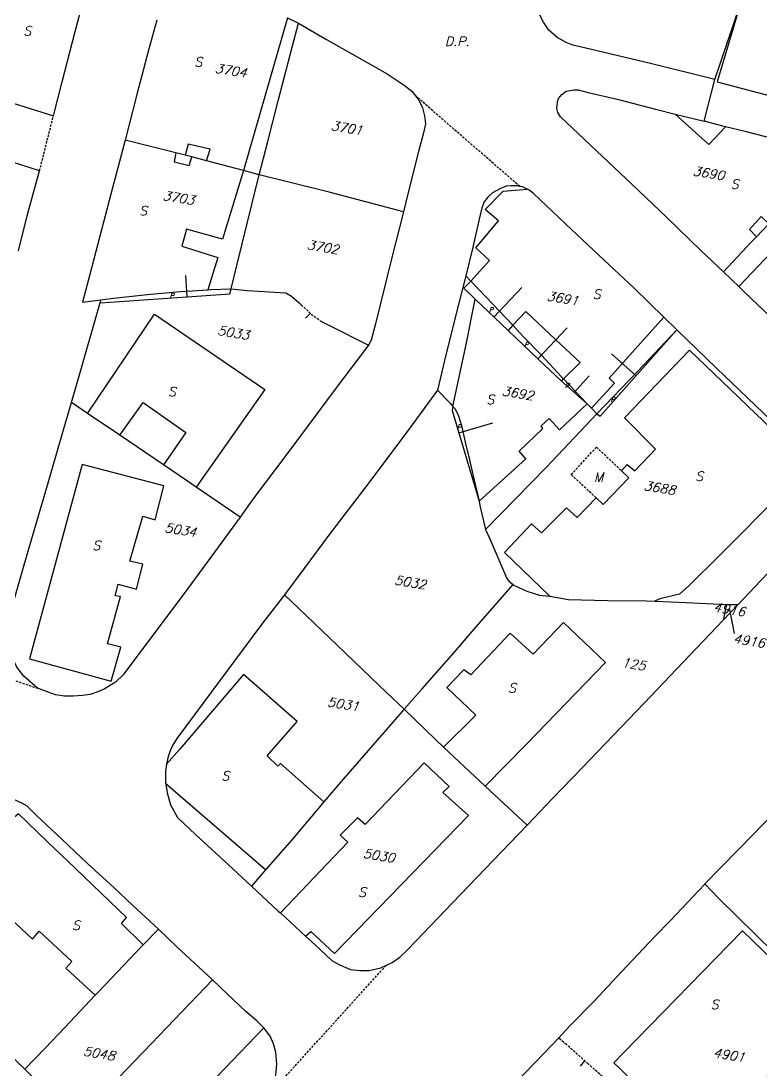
# Model space of a CAD drawing. Extents: x -334462 to -332769, y -29481 to -26664.
# Drawn here: x -333430.6 to -333351.2, y -28505.1 to -28392.5 of the extents above; entities that cross this region are included whole.
import ezdxf
from ezdxf.enums import TextEntityAlignment as Align

# ---------------------------------------------------------------- set-up
doc = ezdxf.new("R2010")
doc.units = 0
doc.header["$MEASUREMENT"] = 0
doc.linetypes.add('HIDDEN', pattern=[0.375, 0.25, -0.125])
for name, color, linetype in [('18', 7, 'CONTINUOUS'), ('20', 7, 'CONTINUOUS'), ('DP$DIVIDING$LINE', 7, 'CONTINUOUS'), ('EASEMENT$BOUNDA$', 7, 'CONTINUOUS'), ('ENC$$ST$$A$$TEXT', 7, 'CONTINUOUS'), ('ENCRO$$AREA$TEXT', 7, 'CONTINUOUS'), ('ENCROACHED$WALL', 7, 'CONTINUOUS'), ('OUTER$FRAME', 7, 'CONTINUOUS'), ('PARCEL$BOUNDARY', 7, 'CONTINUOUS'), ('PARCEL$NUMBER', 7, 'CONTINUOUS'), ('STRUC$$FOOTPRINT', 7, 'CONTINUOUS')]:
    doc.layers.add(name, color=color, linetype=linetype)
doc.styles.add('ITALICT', font='ITALICT', dxfattribs={"height": 0.2})

msp = doc.modelspace()

# ---------------------------------------------------------------- linework, layer by layer
at = {"layer": '18', "color": 1, "linetype": 'Continuous'}
msp.add_line((-333399.52, -28423.9), (-333400.03, -28424.45), dxfattribs=at)
at = {"layer": '18', "color": 2, "linetype": 'Continuous'}
msp.add_line((-333370.08, -28504.12), (-333370.57, -28504.68), dxfattribs=at)
at = {"layer": 'DP$DIVIDING$LINE', "color": 30, "linetype": 'HIDDEN'}
for p, q in [((-333377.05, -28410.29), (-333388.23, -28400.58)), ((-333428.58, -28408.61), (-333427.1, -28402.71)), ((-333447.88, -28457.83), (-333428.82, -28464.12)), ((-333404.66, -28508.53), (-333391.36, -28493.85))]:
    msp.add_line(p, q, dxfattribs=at)
at = {"layer": 'EASEMENT$BOUNDA$', "color": 3, "linetype": 'HIDDEN'}
msp.add_lwpolyline([(-333368.85, -28443.71), (-333371.52, -28441.23), (-333368.82, -28438.27), (-333366.13, -28440.8)], dxfattribs=at)
at = {"layer": 'ENC$$ST$$A$$TEXT', "color": 1, "linetype": 'Continuous'}
for p, q in [((-333379.82, -28424.32), (-333376.81, -28421.15)), ((-333371.19, -28432.4), (-333369.61, -28430.61)), ((-333383.59, -28436.75), (-333379.94, -28435.67))]:
    msp.add_line(p, q, dxfattribs=at)
at = {"layer": 'ENCRO$$AREA$TEXT', "color": 5, "linetype": 'Continuous'}
for p, q in [((-333412.73, -28422.14), (-333412.89, -28419.85)), ((-333375.09, -28428.8), (-333371.95, -28425.48)), ((-333364.55, -28430.61), (-333367.19, -28428.26))]:
    msp.add_line(p, q, dxfattribs=at)
at = {"layer": 'ENCROACHED$WALL', "color": 5, "linetype": 'Continuous'}
for points in [[(-333422.09, -28422.78), (-333412.73, -28422.14), (-333408.15, -28421.82), (-333408.02, -28421.28)], [(-333368.79, -28434.7), (-333368.43, -28434.96), (-333360.18, -28425.7)]]:
    msp.add_lwpolyline(points, dxfattribs=at)
at = {"layer": 'OUTER$FRAME', "color": 2, "linetype": 'Continuous'}
msp.add_line((-333354.55, -28455.68), (-333354.02, -28458.28), dxfattribs=at)
at = {"layer": 'PARCEL$BOUNDARY', "color": 7, "linetype": 'Continuous'}
for p, q in [((-333356.11, -28398.84), (-333353.42, -28390.92)), ((-333401.96, -28392.22), (-333400.79, -28392.78)), ((-333357.26, -28403.31), (-333356.11, -28398.84)), ((-333360.38, -28402.53), (-333357.26, -28403.31)), ((-333354.98, -28403.89), (-333357.26, -28403.31)), ((-333412.94, -28406.96), (-333413.96, -28406.7)), ((-333412.24, -28407.14), (-333412.94, -28406.96)), ((-333410.66, -28407.54), (-333412.24, -28407.14)), ((-333405, -28409.04), (-333406.68, -28408.6)), ((-333350.33, -28414.3), (-333351.65, -28415.7)), ((-333382.31, -28420.45), (-333382.84, -28419.9)), ((-333353.52, -28421.05), (-333355.19, -28419.46)), ((-333360.18, -28425.7), (-333361.59, -28424.32)), ((-333369.81, -28433.62), (-333372.35, -28430.94)), ((-333423.45, -28434.65), (-333425.15, -28433.5)), ((-333369.36, -28434.1), (-333369.81, -28433.62)), ((-333368.79, -28434.7), (-333369.36, -28434.1)), ((-333419.98, -28436.99), (-333423.45, -28434.65)), ((-333407.07, -28445.78), (-333411.76, -28442.55)), ((-333354.84, -28455.15), (-333355.21, -28456.84)), ((-333353.61, -28455.17), (-333355.21, -28456.84)), ((-333354.84, -28455.15), (-333353.61, -28455.17)), ((-333376.26, -28478.83), (-333380.77, -28474.65)), ((-333404.32, -28483.64), (-333405.83, -28485.37)), ((-333402.73, -28488.25), (-333400.03, -28490.75)), ((-333417.45, -28491.68), (-333415.83, -28490.01))]:
    msp.add_line(p, q, dxfattribs=at)
for points in [[(-333356.11, -28398.84), (-333362.87, -28397.16), (-333369.48, -28395.58), (-333371.35, -28395.13), (-333372.05, -28394.87), (-333373.03, -28394.33), (-333373.92, -28393.52), (-333374.5, -28392.68), (-333375.13, -28391.42), (-333375.28, -28390.37), (-333375.23, -28389.09), (-333374.99, -28388.12), (-333374.38, -28385.67), (-333373.46, -28381.99), (-333372.51, -28378.01), (-333372.07, -28376.09)], [(-333427.1, -28402.71), (-333426.15, -28399.07), (-333424.75, -28393.68), (-333423.62, -28389.36), (-333422.39, -28384.73)], [(-333415.98, -28392.47), (-333416.88, -28395.69), (-333418.15, -28400.45), (-333419.39, -28405.33)], [(-333405, -28409.04), (-333404.09, -28405.47), (-333402.96, -28401.1), (-333401.47, -28395.37), (-333400.79, -28392.78)], [(-333400.79, -28392.78), (-333397.78, -28394.53), (-333391.27, -28398.23), (-333389.34, -28399.49), (-333388.59, -28400.11), (-333388.23, -28400.58)], [(-333438.29, -28398.96), (-333431.4, -28401.35), (-333427.1, -28402.71)], [(-333388.23, -28400.58), (-333387.88, -28401.05), (-333387.49, -28401.88), (-333387.26, -28402.72), (-333387.17, -28403.59), (-333387.37, -28404.55), (-333387.93, -28406.55), (-333389.08, -28411.22), (-333389.53, -28413.02)], [(-333355.19, -28419.46), (-333357.56, -28417.2), (-333361.29, -28413.61), (-333365.02, -28410.06), (-333368.17, -28407.1), (-333372.66, -28402.83), (-333372.95, -28402.37), (-333373.07, -28401.94), (-333373.01, -28401.23), (-333372.88, -28400.87), (-333372.53, -28400.45), (-333372.05, -28400.08), (-333371.23, -28399.95), (-333370.77, -28399.92), (-333369.7, -28400.21), (-333366.6, -28400.95), (-333362.35, -28402.04), (-333360.38, -28402.53)], [(-333349.66, -28405.23), (-333352.87, -28404.42), (-333354.98, -28403.89)], [(-333428.58, -28408.61), (-333435.41, -28406.46), (-333440.57, -28404.76)], [(-333419.39, -28405.33), (-333421.1, -28411.82), (-333422.98, -28418.94), (-333423.98, -28422.7), (-333422, -28422.45)], [(-333413.96, -28406.7), (-333416.98, -28405.93), (-333419.39, -28405.33)], [(-333406.68, -28408.6), (-333410.38, -28407.61), (-333410.66, -28407.54)], [(-333430.86, -28417.22), (-333429.91, -28413.44), (-333428.58, -28408.61)], [(-333408.02, -28421.28), (-333407.36, -28418.65), (-333405.76, -28412.11), (-333405, -28409.04)], [(-333389.53, -28413.02), (-333397.51, -28410.93), (-333405, -28409.04)], [(-333377.05, -28410.29), (-333377.36, -28410.22), (-333378.02, -28410.23), (-333378.5, -28410.28), (-333379.13, -28410.52), (-333379.96, -28411), (-333380.48, -28411.46), (-333380.85, -28411.94), (-333381.11, -28412.6), (-333381.41, -28413.82), (-333382.1, -28416.83), (-333382.84, -28419.9)], [(-333376.25, -28410.58), (-333376.75, -28410.36), (-333377.05, -28410.29)], [(-333361.59, -28424.32), (-333364.78, -28421.22), (-333367.98, -28418.21), (-333371.48, -28414.93), (-333375.56, -28411.07), (-333376.08, -28410.66), (-333376.25, -28410.58)], [(-333389.53, -28413.02), (-333390.79, -28417.91), (-333392.54, -28425.04), (-333392.99, -28426.79), (-333393.29, -28427.32)], [(-333351.65, -28415.7), (-333352.17, -28416.25), (-333355.19, -28419.46)], [(-333382.84, -28419.9), (-333383.16, -28421.15), (-333383.93, -28424.23), (-333385.14, -28428.99), (-333385.89, -28432.15)], [(-333377.8, -28425.18), (-333380.66, -28422.17), (-333382.31, -28420.45)], [(-333342.28, -28431.54), (-333342.43, -28431.44), (-333343.93, -28430.14), (-333347.25, -28427.03), (-333350.05, -28424.37), (-333352.91, -28421.63), (-333353.52, -28421.05)], [(-333422, -28422.45), (-333420.92, -28422.31), (-333417.02, -28421.9), (-333413.44, -28421.56), (-333412.78, -28421.52), (-333410.54, -28421.38)], [(-333410.54, -28421.38), (-333410.21, -28421.37), (-333408.02, -28421.28)], [(-333408.02, -28421.28), (-333406.31, -28421.47), (-333402.14, -28421.72), (-333401.56, -28422.09), (-333400.67, -28422.83), (-333400.5, -28422.99)], [(-333425.15, -28433.5), (-333424.14, -28430), (-333422.12, -28422.88), (-333422.09, -28422.78)], [(-333422.09, -28422.78), (-333422.06, -28422.67), (-333422, -28422.45)], [(-333398.46, -28424.71), (-333397.38, -28425.27), (-333393.29, -28427.32)], [(-333372.35, -28430.94), (-333372.6, -28430.68), (-333374.73, -28428.42), (-333376.63, -28426.43), (-333377.8, -28425.18)], [(-333360.18, -28425.7), (-333364.38, -28430.13), (-333368.79, -28434.7)], [(-333347.04, -28448.26), (-333346.23, -28446.27), (-333345.97, -28445.34), (-333345.84, -28444.36), (-333345.82, -28443.62), (-333345.98, -28442.06), (-333346.39, -28440.59), (-333347.2, -28438.86), (-333348.16, -28437.43), (-333349.24, -28436.2), (-333355.93, -28429.8), (-333360.18, -28425.7)], [(-333393.29, -28427.32), (-333396.75, -28431.9), (-333401.84, -28438.73), (-333405.68, -28443.86), (-333407.07, -28445.78)], [(-333385.89, -28432.15), (-333386.85, -28433.5), (-333389.6, -28437.24), (-333393.72, -28442.72), (-333397.56, -28447.75), (-333400.1, -28451.17), (-333402.29, -28454.12)], [(-333385.89, -28432.15), (-333384.52, -28433.54), (-333384.22, -28433.91)], [(-333428.82, -28464.12), (-333430.28, -28462.85), (-333431.02, -28461.87), (-333431.7, -28460.41), (-333432.05, -28458.67), (-333432.06, -28457.27), (-333431.91, -28456.53), (-333431.24, -28454.4), (-333430.24, -28450.91), (-333429.31, -28447.73), (-333427.74, -28442.37), (-333426.21, -28437.03), (-333425.15, -28433.5)], [(-333384.22, -28433.91), (-333384.03, -28434.14), (-333383.67, -28434.8), (-333383.29, -28435.94), (-333382.83, -28438.06), (-333382.56, -28439.16), (-333381.98, -28441.66), (-333381.42, -28444.07)], [(-333368.79, -28434.7), (-333374.16, -28440.43), (-333380.71, -28447.1)], [(-333415.29, -28440.16), (-333417.19, -28438.88), (-333419.98, -28436.99)], [(-333411.76, -28442.55), (-333412.69, -28441.91), (-333415.29, -28440.16)], [(-333381.42, -28444.07), (-333381.32, -28444.53), (-333380.71, -28447.1)], [(-333407.07, -28445.78), (-333413.08, -28453.96), (-333419.64, -28462.75), (-333420.43, -28463.48), (-333421.65, -28464.24), (-333422.33, -28464.52), (-333423.14, -28464.8), (-333423.97, -28464.93), (-333424.97, -28465), (-333425.9, -28464.99), (-333426.88, -28464.86), (-333428.82, -28464.12)], [(-333380.71, -28447.1), (-333380.26, -28448.12), (-333378.42, -28452.37), (-333378.19, -28452.68), (-333377.75, -28453.01)], [(-333353.61, -28455.17), (-333351.2, -28452.61), (-333348.66, -28449.98), (-333347.04, -28448.26)], [(-333389.46, -28466.4), (-333387.52, -28464.2), (-333384.08, -28460.29), (-333381.72, -28457.54), (-333379.17, -28454.65), (-333377.75, -28453.01)], [(-333377.75, -28453.01), (-333377.67, -28453.07), (-333376.3, -28453.72), (-333374.94, -28454.14), (-333373.81, -28454.26)], [(-333402.29, -28454.12), (-333404.66, -28457.17), (-333407.76, -28461.34), (-333410.96, -28465.62), (-333413.84, -28469.55), (-333414.32, -28470.29), (-333414.57, -28470.84), (-333414.77, -28471.47), (-333414.97, -28472.28)], [(-333389.46, -28466.4), (-333391.34, -28464.6), (-333393.96, -28462.09), (-333396.65, -28459.51), (-333400.77, -28455.6), (-333402.29, -28454.12)], [(-333373.81, -28454.26), (-333371.8, -28454.61), (-333367.62, -28454.71), (-333363.44, -28454.78), (-333362.54, -28454.81)], [(-333362.54, -28454.81), (-333359.2, -28454.93), (-333354.84, -28455.15)], [(-333376.26, -28478.83), (-333373.48, -28475.95), (-333370.37, -28472.73), (-333367.84, -28470.08), (-333363.7, -28465.75), (-333358.79, -28460.6), (-333355.21, -28456.84)], [(-333389.46, -28466.4), (-333396.22, -28474.14), (-333398.07, -28476.33)], [(-333385.24, -28470.45), (-333386.1, -28469.64), (-333389.46, -28466.4)], [(-333380.77, -28474.65), (-333381.33, -28474.13), (-333385.24, -28470.45)], [(-333343.67, -28471.28), (-333345.99, -28473.6), (-333348.9, -28476.63), (-333351.91, -28479.76), (-333357.17, -28485.14)], [(-333414.97, -28472.28), (-333415.06, -28473.06), (-333415.06, -28474.31), (-333415.04, -28474.41)], [(-333415.04, -28474.41), (-333414.88, -28475.38), (-333414.52, -28476.66), (-333413.77, -28478.01), (-333411.85, -28479.82), (-333408.34, -28483.07), (-333405.83, -28485.37)], [(-333415.83, -28490.01), (-333418.6, -28487.42), (-333420.58, -28485.54), (-333423.43, -28482.93), (-333426.17, -28480.36), (-333428.91, -28477.81), (-333429.92, -28476.81), (-333430.5, -28476.48), (-333431.36, -28476.09)], [(-333398.07, -28476.33), (-333401.48, -28480.38), (-333404.32, -28483.64)], [(-333391.36, -28493.85), (-333390.75, -28493.57), (-333389.93, -28493.01), (-333389.08, -28492.2), (-333387.44, -28490.48), (-333384.26, -28487.17), (-333378.1, -28480.75), (-333376.26, -28478.83)], [(-333357.17, -28485.14), (-333357.22, -28485.2), (-333360.86, -28489.06), (-333362.56, -28490.78), (-333363.18, -28491.47), (-333366.12, -28494.58), (-333369.05, -28497.7), (-333371.62, -28500.34), (-333372.88, -28501.68)], [(-333342.14, -28500.02), (-333345.98, -28496.23), (-333351.67, -28490.64), (-333355.67, -28486.71), (-333357.17, -28485.14)], [(-333405.83, -28485.37), (-333402.96, -28488.05), (-333402.73, -28488.25)], [(-333410.04, -28495.44), (-333410.61, -28494.9), (-333413.82, -28491.91), (-333415.83, -28490.01)], [(-333400.03, -28490.75), (-333399, -28491.69), (-333397.21, -28493.36), (-333396.46, -28493.79), (-333395.23, -28494.32), (-333394.22, -28494.44), (-333393.2, -28494.43), (-333391.97, -28494.14), (-333391.36, -28493.85)], [(-333422.6, -28497.07), (-333422.26, -28496.7), (-333418.21, -28492.46), (-333417.45, -28491.68)], [(-333430.16, -28505.03), (-333438.28, -28497.23), (-333442.46, -28493.13)], [(-333404.53, -28500.58), (-333404.59, -28500.49), (-333405.28, -28499.83), (-333406.43, -28498.82), (-333408.4, -28496.96), (-333410.04, -28495.44)], [(-333430.16, -28505.03), (-333427.99, -28502.76), (-333425.87, -28500.55), (-333422.6, -28497.07)], [(-333404.66, -28508.53), (-333403.49, -28506.62), (-333403.23, -28505.62), (-333403.11, -28504.47), (-333403.24, -28503.2), (-333403.48, -28502.29), (-333403.84, -28501.49), (-333404.53, -28500.58)], [(-333372.88, -28501.68), (-333375.31, -28504.21), (-333378.05, -28507.03), (-333380.59, -28509.72), (-333384.46, -28513.67), (-333387.42, -28516.75), (-333390.65, -28520.1), (-333393.99, -28523.56), (-333395.81, -28525.38)], [(-333424.53, -28510.52), (-333427.76, -28507.39), (-333430.13, -28505.06), (-333430.16, -28505.03)]]:
    msp.add_lwpolyline(points, dxfattribs=at)
at = {"layer": 'PARCEL$BOUNDARY', "color": 2, "linetype": 'HIDDEN'}
for points in [[(-333400.5, -28422.99), (-333399.42, -28423.99), (-333398.46, -28424.71)], [(-333366.78, -28507.02), (-333369.71, -28504.44), (-333372.04, -28502.38), (-333372.88, -28501.68)]]:
    msp.add_lwpolyline(points, dxfattribs=at)
at = {"layer": 'STRUC$$FOOTPRINT', "color": 1, "linetype": 'Continuous'}
for p, q in [((-333401.96, -28392.22), (-333406.68, -28408.6)), ((-333378.29, -28425.77), (-333381.84, -28422.41)), ((-333377.8, -28425.18), (-333378.29, -28425.77)), ((-333372.55, -28431.2), (-333372.35, -28430.94)), ((-333369.81, -28433.62), (-333372.55, -28431.2)), ((-333415.24, -28442.42), (-333424.01, -28440.12)), ((-333404.32, -28483.64), (-333415.04, -28474.41)), ((-333404.53, -28500.58), (-333419.11, -28515.8)), ((-333365.92, -28503.26), (-333366.96, -28504.33))]:
    msp.add_line(p, q, dxfattribs=at)
for points in [[(-333353.42, -28390.92), (-333355.87, -28399.06), (-333342.46, -28402.61), (-333342.32, -28402.19), (-333338.62, -28402.05), (-333337.36, -28397.53), (-333335.76, -28398), (-333334.68, -28394.67), (-333332.13, -28395.36)], [(-333360.38, -28402.53), (-333356.75, -28405.79), (-333354.98, -28403.89)], [(-333410.66, -28407.54), (-333410.26, -28406.3), (-333412.63, -28405.78), (-333412.94, -28406.96)], [(-333413.96, -28406.7), (-333414.12, -28407.65), (-333412.51, -28408.05), (-333412.24, -28407.14)], [(-333406.68, -28408.6), (-333408.96, -28415.95), (-333412.82, -28414.89), (-333413.3, -28416.72), (-333409.45, -28417.91), (-333410.54, -28421.38)], [(-333353.52, -28421.05), (-333346.67, -28413.82), (-333345.04, -28415.27), (-333341.6, -28411.52), (-333343.19, -28410.04), (-333340.91, -28407.6), (-333327.29, -28420.32), (-333337.42, -28431.12), (-333342.28, -28431.54)], [(-333382.31, -28420.45), (-333380.29, -28418.26), (-333381.76, -28416.87), (-333379.32, -28413.98), (-333380.75, -28412.77), (-333378.82, -28410.79), (-333376.25, -28410.58)], [(-333350.33, -28414.3), (-333351.15, -28413.53), (-333352.4, -28414.93), (-333351.65, -28415.7)], [(-333381.84, -28422.41), (-333383.05, -28421.22), (-333382.31, -28420.45)], [(-333384.22, -28433.91), (-333382.79, -28427.25), (-333381.84, -28422.41)], [(-333423.45, -28434.65), (-333416.24, -28424.01), (-333404.41, -28432.07), (-333411.76, -28442.55)], [(-333372.35, -28430.94), (-333370.56, -28429.18), (-333373.16, -28426.76), (-333376.4, -28423.73), (-333377.8, -28425.18)], [(-333361.59, -28424.32), (-333367.44, -28430.87), (-333366.89, -28431.42), (-333369.36, -28434.1)], [(-333372.55, -28431.2), (-333375.09, -28428.8), (-333378.29, -28425.77)], [(-333366.13, -28440.8), (-333365.53, -28440.13), (-333364.71, -28440.83), (-333362.46, -28438.49), (-333365.82, -28435.14), (-333358.82, -28427.86), (-333348.19, -28438.05), (-333347.8, -28438.76), (-333347.5, -28439.66), (-333347.46, -28440.22), (-333347.63, -28441.01), (-333347.86, -28441.62), (-333348.45, -28442.57), (-333348.91, -28443.17), (-333355.64, -28449.95), (-333358.91, -28453.15), (-333359.89, -28454.06), (-333362.01, -28454.54), (-333362.54, -28454.81)], [(-333419.98, -28436.99), (-333417.46, -28433.49), (-333412.88, -28436.71), (-333415.29, -28440.16)], [(-333384.22, -28433.91), (-333384.31, -28434.34), (-333381.42, -28444.07)], [(-333381.42, -28444.07), (-333376.38, -28439.53), (-333377.12, -28438.7), (-333374.57, -28436.26), (-333374.74, -28435.97), (-333373.88, -28435.2), (-333372.79, -28436.43), (-333369.81, -28433.62)], [(-333424.01, -28440.12), (-333429.67, -28461), (-333420.89, -28463.4), (-333419.87, -28459.73), (-333421.3, -28459.38), (-333419.91, -28454.31), (-333420.47, -28454.21), (-333420.15, -28452.98), (-333418.19, -28453.5), (-333417.5, -28450.82), (-333418.88, -28450.5), (-333417.49, -28445.68), (-333416.16, -28446.07), (-333415.24, -28442.42)], [(-333368.85, -28443.71), (-333368.1, -28444.43), (-333365.34, -28441.56), (-333366.13, -28440.8)], [(-333373.81, -28454.26), (-333378.67, -28449.59), (-333375.78, -28446.49), (-333374.71, -28447.47), (-333372.02, -28444.77), (-333370.9, -28445.82), (-333368.85, -28443.71)], [(-333380.77, -28474.65), (-333376.32, -28470.16), (-333367.84, -28461.38), (-333372.35, -28457.09), (-333375.59, -28460.48), (-333378.06, -28458.25), (-333382.3, -28462.72), (-333383.04, -28462.16), (-333384.86, -28464.05), (-333381.76, -28467.03), (-333385.24, -28470.45)], [(-333398.07, -28476.33), (-333402.73, -28472.23), (-333403, -28472.51), (-333404.17, -28471.41), (-333400.93, -28467.7), (-333406.71, -28462.67), (-333413.55, -28470.7), (-333414.97, -28472.28)], [(-333400.03, -28490.75), (-333399.48, -28490.26), (-333396.94, -28492.59), (-333382.53, -28477.78), (-333385.29, -28475.33), (-333384.61, -28474.69), (-333387.31, -28472.14), (-333393.65, -28478.77), (-333394.46, -28478.06), (-333396.31, -28479.91), (-333395.5, -28480.64), (-333402.73, -28488.25)], [(-333417.45, -28491.68), (-333419.78, -28489.37), (-333419.24, -28488.73), (-333424.72, -28483.49), (-333427.76, -28480.58), (-333430.86, -28477.61), (-333431.51, -28478.18), (-333433.85, -28475.88), (-333439.11, -28481.31)], [(-333439.16, -28481.49), (-333436.04, -28484.48), (-333435.33, -28483.79), (-333433.3, -28485.79), (-333434.05, -28486.66), (-333429.35, -28491.05), (-333428.61, -28490.22), (-333425.13, -28493.47), (-333425.77, -28494.18), (-333422.6, -28497.07)], [(-333366.96, -28504.33), (-333366.31, -28504.94), (-333359.59, -28511.59), (-333357.4, -28509.29), (-333355.67, -28510.98), (-333346.06, -28501.25), (-333347.83, -28499.62), (-333345.69, -28497.35), (-333353.15, -28490.16), (-333365.92, -28503.26)], [(-333424.53, -28510.52), (-333416.58, -28502.27), (-333410.04, -28495.44)]]:
    msp.add_lwpolyline(points, dxfattribs=at)

# ---------------------------------------------------------------- texts
at = {"layer": '20', "color": 2, "linetype": 'Continuous', "style": 'ITALICT'}
msp.add_text('4916', height=1, rotation=350.6643, dxfattribs=at).set_placement((-333354.02, -28458.28), align=Align.TOP_LEFT)
at = {"layer": 'DP$DIVIDING$LINE', "color": 2, "linetype": 'Continuous', "style": 'ITALICT'}
msp.add_text('D.P.', height=1, dxfattribs=at).set_placement((-333383.76, -28394.73), align=Align.MIDDLE)
at = {"layer": 'EASEMENT$BOUNDA$', "color": 3, "linetype": 'Continuous', "style": 'ITALICT'}
msp.add_text('M', height=1, dxfattribs=at).set_placement((-333368.59, -28441.48), align=Align.MIDDLE)
at = {"layer": 'ENC$$ST$$A$$TEXT', "color": 1, "linetype": 'Continuous', "style": 'ITALICT'}
for p in [(-333380.12, -28423.53), (-333371.95, -28431.67), (-333383.54, -28436.1)]:
    msp.add_text('P', height=0.5, dxfattribs=at).set_placement(p, align=Align.MIDDLE)
at = {"layer": 'ENCRO$$AREA$TEXT', "color": 5, "linetype": 'Continuous', "style": 'ITALICT'}
for p in [(-333414.38, -28422), (-333376.32, -28427.25), (-333367.06, -28433.15)]:
    msp.add_text('P', height=0.5, dxfattribs=at).set_placement(p, align=Align.MIDDLE)
at = {"layer": 'PARCEL$NUMBER', "color": 7, "linetype": 'Continuous', "style": 'ITALICT'}
for s, p in [('3704', (-333408.05, -28397.86)), ('3701', (-333395.61, -28404.03)), ('3690', (-333356.77, -28408.88)), ('3703', (-333413.66, -28411.52)), ('3702', (-333398.18, -28416.81)), ('3691', (-333372.44, -28422.3)), ('5033', (-333407.78, -28426)), ('3692', (-333377.25, -28432.49)), ('3688', (-333362.03, -28442.64)), ('5034', (-333413.44, -28447.15)), ('5032', (-333388.79, -28452.77)), ('125', (-333364.81, -28461.55)), ('5031', (-333395.99, -28465.85)), ('5030', (-333392.15, -28482.1)), ('5048', (-333422.18, -28503.33)), ('4901', (-333354.57, -28503.49))]:
    msp.add_text(s, height=1, rotation=350.6643, dxfattribs=at).set_placement(p, align=Align.MIDDLE)
at = {"layer": 'PARCEL$NUMBER', "color": 2, "linetype": 'Continuous', "style": 'ITALICT'}
msp.add_text('4916', height=1, rotation=350.6643, dxfattribs=at).set_placement((-333354.55, -28455.68), align=Align.MIDDLE)
at = {"layer": 'STRUC$$FOOTPRINT', "color": 1, "linetype": 'Continuous', "style": 'ITALICT'}
for p in [(-333429.9, -28393.61), (-333411.55, -28396.94), (-333353.98, -28410.04), (-333417.47, -28412.9), (-333368.79, -28421.86), (-333414.38, -28432.32), (-333380.21, -28433.15), (-333357.79, -28441.4), (-333422.48, -28448.82), (-333377.87, -28464.11), (-333408.64, -28473.53), (-333393.97, -28486.02), (-333424.67, -28489.58), (-333356.13, -28498.06)]:
    msp.add_text('S', height=1, dxfattribs=at).set_placement(p, align=Align.MIDDLE)

doc.saveas('drawing.dxf')
